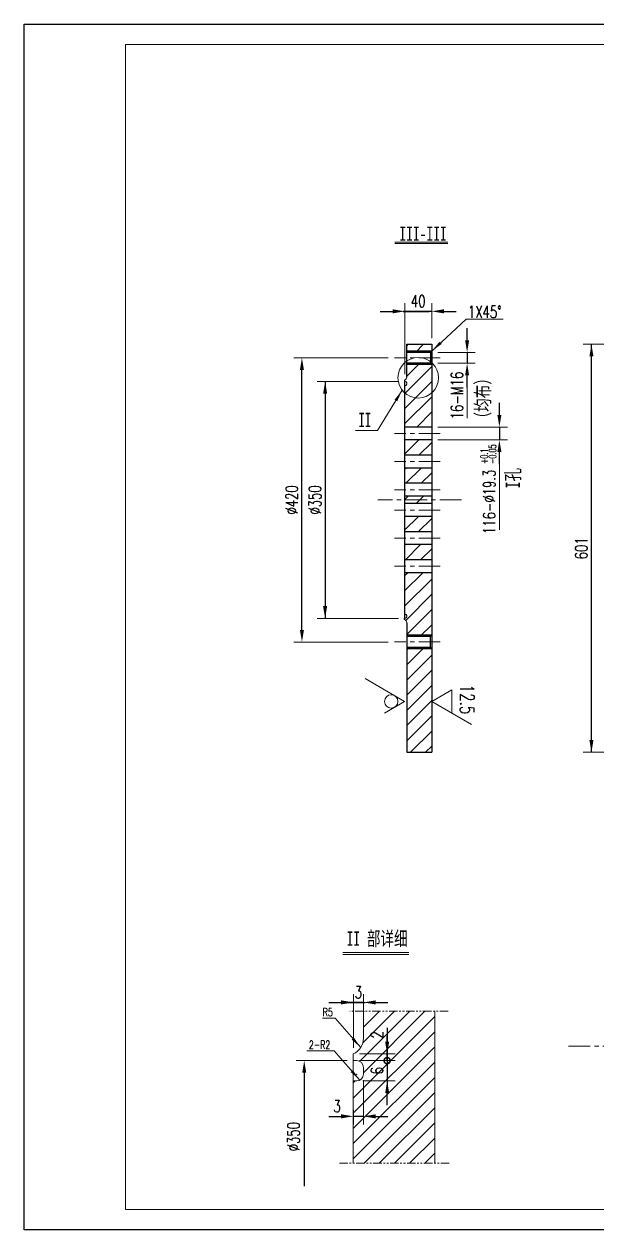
# Model space of a CAD drawing. Header units: millimetres. Extents: x 0 to 2520, y 0 to 1782.
# Drawn here: x 0 to 847, y 0 to 1782 of the extents above; entities that cross this region are included whole.
import ezdxf

# ---------------------------------------------------------------- set-up
doc = ezdxf.new("R2010")
doc.units = ezdxf.units.MM
doc.header["$PDSIZE"] = -3
doc.linetypes.add('CENTER', pattern=[50.8, 31.75, -6.35, 6.35, -6.35])
doc.linetypes.add('PHANTOM', pattern=[2.5, 1.25, -0.25, 0.25, -0.25, 0.25, -0.25])
doc.layers.get('0').update_dxf_attribs({"lineweight": 0})
for name, color, linetype, lineweight in [('07', 6, 'PHANTOM', 18), ('25C', 1, 'CENTER', 18), ('CAXA3', 7, 'Continuous', 25), ('尺寸线', 4, 'Continuous', 9), ('标注线', 4, 'Continuous', 5), ('粗线', 7, 'Continuous', 15), ('细线', 3, 'Continuous', 5)]:
    doc.layers.add(name, color=color, linetype=linetype, lineweight=lineweight)
doc.layers.add('边框', color=7, linetype='Continuous', lineweight=18, plot=False)
doc.styles.get("Standard").update_dxf_attribs({"font": 'romans.shx', "width": 0.7})
doc.styles.add('标准', font='', dxfattribs={"width": 0.667})
doc.styles.add('线性', font='romans.shx', dxfattribs={"width": 0.7})
doc.styles.get('标准').set_extended_font_data('宋体')
doc.dimstyles.new('标准', dxfattribs={"dimscale": 6, "dimtxt": 3, "dimasz": 3, "dimexe": 2, "dimexo": 1.5, "dimgap": 1, "dimtad": 1, "dimdec": 1, "dimzin": 12, "dimdsep": 46, "dimtxsty": 'Standard', "dimcen": 0, "dimdle": 6, "dimclrd": 256, "dimclre": 256, "dimclrt": 256, "dimadec": 1, "dimazin": 3, "dimtfac": 1, "dimtdec": 1, "dimtmove": 1, "dimatfit": 0, "dimfxl": 0, "dimtolj": 1, "dimarcsym": 0})
pattern_1 = [(45, (0, 0), (-11.22532, 11.22532), [])]

# ---------------------------------------------------------------- blocks, each defined once
blk = doc.blocks.new('*X54')
at = {"layer": '尺寸线', "linetype": 'ByBlock'}
for points in [[(838.7, 1308.8), (841.7, 1290.8), (835.7, 1290.8)], [(838.7, 705.8), (841.7, 723.8), (835.7, 723.8)]]:
    blk.add_hatch(color=256, dxfattribs=at).paths.add_polyline_path(points, flags=0)
for p, q in [((1041.2, 1308.8), (826.7, 1308.8)), ((991.2, 705.8), (826.7, 705.8))]:
    blk.add_line(p, q, dxfattribs=at)
at = {"layer": '尺寸线', "linetype": 'ByBlock', "lineweight": -2}
for p, q in [((838.7, 705.8), (838.7, 1308.8)), ((1000.2, 705.8), (1000.2, 705.8))]:
    blk.add_line(p, q, dxfattribs=at)
at = {"layer": '尺寸线', "linetype": 'ByBlock', "insert": (823.7, 1007.3), "char_height": 18, "width": 43.2, "attachment_point": 5, "rotation": 90}
blk.add_mtext('601', dxfattribs=at)
blk = doc.blocks.new('*X66')
at = {"layer": '尺寸线', "linetype": 'ByBlock'}
for points in [[(410.7, 1288.8), (413.7, 1270.8), (407.7, 1270.8)], [(410.7, 868.8), (413.7, 886.8), (407.7, 886.8)]]:
    blk.add_hatch(color=256, dxfattribs=at).paths.add_polyline_path(points, flags=0)
for p, q in [((538.3, 1288.8), (398.7, 1288.8)), ((538.3, 868.8), (398.7, 868.8))]:
    blk.add_line(p, q, dxfattribs=at)
at = {"layer": '尺寸线', "linetype": 'ByBlock', "lineweight": -2}
blk.add_line((410.7, 886.8), (410.7, 1270.8), dxfattribs=at)
at = {"layer": '尺寸线', "linetype": 'ByBlock', "insert": (395.7, 1078.8), "char_height": 18, "width": 73.8, "attachment_point": 5, "rotation": 90}
blk.add_mtext('%%C420', dxfattribs=at)
blk = doc.blocks.new('*X67')
at = {"layer": '尺寸线', "linetype": 'ByBlock'}
for points in [[(654.9, 1296.8), (651.9, 1314.8), (657.9, 1314.8)], [(654.9, 1280.8), (651.9, 1262.8), (657.9, 1262.8)]]:
    blk.add_hatch(color=256, dxfattribs=at).paths.add_polyline_path(points, flags=0)
at = {"layer": '尺寸线', "linetype": 'ByBlock', "lineweight": -2}
for p, q in [((654.9, 1314.8), (654.9, 1332.8)), ((602.7, 1296.8), (602.7, 1296.8)), ((654.9, 1296.8), (654.9, 1280.8)), ((654.9, 1244.8), (654.9, 1262.8))]:
    blk.add_line(p, q, dxfattribs=at)
at = {"layer": '尺寸线', "linetype": 'ByBlock'}
for p, q in [((611.7, 1296.8), (666.9, 1296.8)), ((611.6, 1280.8), (666.9, 1280.8))]:
    blk.add_line(p, q, dxfattribs=at)
at = {"layer": '尺寸线', "linetype": 'ByBlock', "insert": (639.9, 1233.2), "char_height": 18, "width": 93.6, "attachment_point": 5, "rotation": 90}
blk.add_mtext('16-M16', dxfattribs=at)
blk = doc.blocks.new('*X68')
at = {"layer": '尺寸线', "linetype": 'ByBlock'}
for points in [[(562.6, 1357.5), (544.6, 1360.5), (544.6, 1354.5)], [(602.6, 1357.5), (620.6, 1360.5), (620.6, 1354.5)]]:
    blk.add_hatch(color=256, dxfattribs=at).paths.add_polyline_path(points, flags=0)
at = {"layer": '尺寸线', "linetype": 'ByBlock', "lineweight": -2}
for p, q in [((526.6, 1357.5), (544.6, 1357.5)), ((582.6, 1357.5), (560.4, 1357.5)), ((582.6, 1357.5), (560.4, 1357.5)), ((560.4, 1357.5), (598.8, 1357.5)), ((602.6, 1357.5), (562.6, 1357.5)), ((620.6, 1357.5), (638.6, 1357.5))]:
    blk.add_line(p, q, dxfattribs=at)
at = {"layer": '尺寸线', "linetype": 'ByBlock'}
for p, q in [((562.6, 1264.8), (562.6, 1369.5)), ((602.6, 1317.8), (602.6, 1369.5))]:
    blk.add_line(p, q, dxfattribs=at)
at = {"layer": '尺寸线', "linetype": 'ByBlock', "insert": (582.6, 1372.5), "char_height": 18, "width": 30.6, "attachment_point": 5}
blk.add_mtext('40', dxfattribs=at)
blk = doc.blocks.new('*X69')
at = {"layer": '尺寸线', "linetype": 'Continuous'}
blk.add_hatch(color=256, dxfattribs=at).paths.add_polyline_path([(559, 1241), (551.5, 1224.5), (547.6, 1226.9)], flags=0)
for p, q in [((559, 1241), (522.6, 1181.6)), ((522.6, 1181.6), (490.1, 1181.6))]:
    blk.add_line(p, q, dxfattribs=at)
at = {"layer": '尺寸线'}
blk.add_line((490.1, 1181.6), (490.1, 1181.6), dxfattribs=at)
blk = doc.blocks.new('*X70')
at = {"layer": '尺寸线', "linetype": 'ByBlock'}
for points in [[(702.6, 1186.5), (699.6, 1204.5), (705.6, 1204.5)], [(702.6, 1167.5), (699.6, 1149.5), (705.6, 1149.5)]]:
    blk.add_hatch(color=256, dxfattribs=at).paths.add_polyline_path(points, flags=0)
at = {"layer": '尺寸线', "linetype": 'ByBlock', "lineweight": -2}
for p, q in [((702.6, 1204.5), (702.6, 1222.5)), ((602.6, 1186.5), (602.6, 1186.5)), ((702.6, 1186.5), (702.6, 1167.5)), ((702.6, 1131.5), (702.6, 1149.5))]:
    blk.add_line(p, q, dxfattribs=at)
at = {"layer": '尺寸线', "linetype": 'ByBlock'}
for p, q in [((611.6, 1186.5), (714.6, 1186.5)), ((611.6, 1167.5), (714.6, 1167.5))]:
    blk.add_line(p, q, dxfattribs=at)
at = {"layer": '尺寸线', "linetype": 'ByBlock', "insert": (687.6, 1075.9), "char_height": 18, "width": 131.4, "attachment_point": 5, "rotation": 90}
blk.add_mtext('116-%%C19.3', dxfattribs=at)
blk = doc.blocks.new('*X74')
at = {"layer": '尺寸线', "linetype": 'Continuous'}
blk.add_hatch(color=256, dxfattribs=at).paths.add_polyline_path([(602.6, 1298.8), (614.3, 1312.7), (617.3, 1309.4)], flags=0)
for p, q in [((602.6, 1298.8), (653.4, 1346)), ((653.4, 1346), (708.3, 1346))]:
    blk.add_line(p, q, dxfattribs=at)
at = {"layer": '尺寸线'}
blk.add_line((708.3, 1346), (708.3, 1346), dxfattribs=at)
blk = doc.blocks.new('*X75')
at = {"layer": '尺寸线', "linetype": 'ByBlock'}
for points in [[(445, 1253.8), (442, 1235.8), (448, 1235.8)], [(445, 903.8), (442, 921.8), (448, 921.8)]]:
    blk.add_hatch(color=256, dxfattribs=at).paths.add_polyline_path(points, flags=0)
for p, q in [((553.6, 1253.8), (433, 1253.8)), ((553.6, 903.8), (433, 903.8))]:
    blk.add_line(p, q, dxfattribs=at)
at = {"layer": '尺寸线', "linetype": 'ByBlock', "lineweight": -2}
for p, q in [((445, 1253.8), (445, 903.8)), ((562.6, 1253.8), (562.6, 1253.8))]:
    blk.add_line(p, q, dxfattribs=at)
at = {"layer": '尺寸线', "linetype": 'ByBlock', "insert": (430, 1078.8), "char_height": 18, "width": 70.2, "attachment_point": 5, "rotation": 90}
blk.add_mtext('%%C350', dxfattribs=at)
blk = doc.blocks.new('*X89')
at = {"layer": '尺寸线', "linetype": 'ByBlock'}
for points in [[(486.7, 167.8), (468.7, 170.8), (468.7, 164.8)], [(501.7, 167.8), (519.7, 170.8), (519.7, 164.8)]]:
    blk.add_hatch(color=256, dxfattribs=at).paths.add_polyline_path(points, flags=0)
at = {"layer": '尺寸线', "linetype": 'ByBlock', "lineweight": -2}
for p, q in [((501.7, 230.1), (501.7, 230.1)), ((450.7, 167.8), (468.7, 167.8)), ((501.7, 167.8), (486.7, 167.8)), ((519.7, 167.8), (537.7, 167.8))]:
    blk.add_line(p, q, dxfattribs=at)
at = {"layer": '尺寸线', "linetype": 'ByBlock'}
for p, q in [((501.7, 221.1), (501.7, 155.8)), ((486.7, 177.4), (486.7, 155.8))]:
    blk.add_line(p, q, dxfattribs=at)
at = {"layer": '尺寸线', "linetype": 'ByBlock', "insert": (462.7, 182.8), "char_height": 18, "width": 10.8, "attachment_point": 5}
blk.add_mtext('3', dxfattribs=at)
blk = doc.blocks.new('_DotSmall')
at = {"color": 0, "linetype": 'ByBlock'}
blk.add_lwpolyline([(-0.0625, 0, 0.5, 0.5, 1), (0.0625, 0, 0.5, 0.5, 1)], format="xyseb", close=True, dxfattribs=at)
blk = doc.blocks.new('*X90')
at = {"layer": '尺寸线', "linetype": 'ByBlock'}
blk.add_hatch(color=256, dxfattribs=at).paths.add_polyline_path([(536.7, 220.1), (533.7, 202.1), (539.7, 202.1)], flags=0)
at = {"layer": '尺寸线', "linetype": 'ByBlock', "lineweight": -2}
for p, q in [((536.7, 250.1), (536.7, 286.1)), ((536.7, 250.1), (536.7, 220.1)), ((536.7, 184.1), (536.7, 202.1))]:
    blk.add_line(p, q, dxfattribs=at)
at = {"layer": '尺寸线', "linetype": 'ByBlock'}
for p, q in [((500.7, 250.1), (548.7, 250.1)), ((500.7, 220.1), (548.7, 220.1))]:
    blk.add_line(p, q, dxfattribs=at)
at = {"layer": '尺寸线', "linetype": 'ByBlock', "lineweight": -2, "xscale": 18, "yscale": 18, "zscale": 18, "rotation": 270}
blk.add_blockref('_DotSmall', (536.7, 250.1), dxfattribs=at)
at = {"layer": '尺寸线', "linetype": 'ByBlock', "insert": (521.7, 235.1), "char_height": 18, "width": 36, "attachment_point": 5, "rotation": 90}
blk.add_mtext('6', dxfattribs=at)
blk = doc.blocks.new('*X91')
at = {"layer": '尺寸线', "linetype": 'ByBlock'}
blk.add_hatch(color=256, dxfattribs=at).paths.add_polyline_path([(536.7, 260.1), (533.7, 278.1), (539.7, 278.1)], flags=0)
at = {"layer": '尺寸线', "linetype": 'ByBlock', "lineweight": -2}
for p, q in [((536.7, 298.5), (536.7, 260.1)), ((486.7, 260.1), (486.7, 260.1)), ((536.7, 260.1), (536.7, 250.1)), ((536.7, 232.1), (536.7, 214.1))]:
    blk.add_line(p, q, dxfattribs=at)
at = {"layer": '尺寸线', "linetype": 'ByBlock'}
for p, q in [((495.7, 260.1), (548.7, 260.1)), ((495.7, 250.1), (548.7, 250.1))]:
    blk.add_line(p, q, dxfattribs=at)
at = {"layer": '尺寸线', "linetype": 'ByBlock', "lineweight": -2, "xscale": 18, "yscale": 18, "zscale": 18, "rotation": 90}
blk.add_blockref('_DotSmall', (536.7, 250.1), dxfattribs=at)
at = {"layer": '尺寸线', "linetype": 'ByBlock', "insert": (521.7, 288.3), "char_height": 18, "width": 36, "attachment_point": 5, "rotation": 90}
blk.add_mtext('2', dxfattribs=at)
blk = doc.blocks.new('*X92')
at = {"layer": '尺寸线', "linetype": 'ByBlock'}
for points in [[(486.7, 336.2), (468.7, 339.2), (468.7, 333.2)], [(501.7, 336.2), (519.7, 339.2), (519.7, 333.2)]]:
    blk.add_hatch(color=256, dxfattribs=at).paths.add_polyline_path(points, flags=0)
for p, q in [((486.7, 269.1), (486.7, 348.2)), ((501.7, 292), (501.7, 348.2))]:
    blk.add_line(p, q, dxfattribs=at)
at = {"layer": '尺寸线', "linetype": 'ByBlock', "lineweight": -2}
for p, q in [((450.7, 336.2), (468.7, 336.2)), ((494.2, 336.2), (478, 336.2)), ((494.2, 336.2), (478, 336.2)), ((478, 336.2), (504.4, 336.2)), ((501.7, 336.2), (486.7, 336.2)), ((519.7, 336.2), (537.7, 336.2))]:
    blk.add_line(p, q, dxfattribs=at)
at = {"layer": '尺寸线', "linetype": 'ByBlock', "insert": (494.2, 351.2), "char_height": 18, "width": 10.8, "attachment_point": 5}
blk.add_mtext('3', dxfattribs=at)
blk = doc.blocks.new('*X93')
at = {"layer": '尺寸线', "linetype": 'Continuous'}
blk.add_hatch(color=256, dxfattribs=at).paths.add_polyline_path([(497.6, 269.3), (484.1, 281.4), (487.5, 284.4)], flags=0)
for p, q in [((459.8, 312.7), (441.2, 312.7)), ((497.6, 269.3), (459.8, 312.7))]:
    blk.add_line(p, q, dxfattribs=at)
at = {"layer": '尺寸线'}
blk.add_line((441.2, 312.7), (441.2, 312.7), dxfattribs=at)
blk = doc.blocks.new('*X94')
at = {"layer": '尺寸线', "linetype": 'Continuous'}
blk.add_hatch(color=256, dxfattribs=at).paths.add_polyline_path([(496.2, 221.2), (482.7, 233.3), (486.1, 236.2)], flags=0)
for p, q in [((458.5, 264.6), (418.2, 264.6)), ((496.2, 221.2), (458.5, 264.6))]:
    blk.add_line(p, q, dxfattribs=at)
at = {"layer": '尺寸线'}
blk.add_line((418.2, 264.6), (418.2, 264.6), dxfattribs=at)

msp = doc.modelspace()

# ---------------------------------------------------------------- hatches: boundary and pattern name
at = {"layer": '尺寸线'}
msp.add_hatch(color=256, dxfattribs=at).paths.add_polyline_path([(414.06, 250.11), (417.06, 232.11), (411.06, 232.11)], flags=0)
at = {"layer": '标注线'}
h = msp.add_hatch(dxfattribs=at)
h.set_pattern_fill('ANSI31', color=256, style=0, pattern_type=0)
h.set_pattern_definition(pattern_1)
h.paths.add_polyline_path([(602.58, 1298.85), (602.58, 1308.85), (565.58, 1308.85), (565.58, 1298.85)], flags=0)
h.paths.add_polyline_path([(600.58, 1296.85), (602.58, 1298.85), (565.58, 1298.85), (565.58, 1296.85)], flags=0)
h.paths.add_polyline_path([(602.58, 1278.85), (600.58, 1280.85), (565.58, 1280.85), (565.58, 1278.85)], flags=0)
edge = h.paths.add_edge_path(flags=0)
edge.add_line((602.59, 1236.96), (602.58, 1278.85))
edge.add_line((602.58, 1278.85), (565.58, 1278.85))
edge.add_line((565.58, 1278.85), (565.58, 1260.43))
edge.add_arc((560.58, 1260.43), 5, -66.42183, 0, ccw=False)
edge.add_line((562.58, 1255.85), (562.58, 1253.85))
edge.add_line((562.58, 1253.85), (563.58, 1253.85))
edge.add_arc((563.58, 1251.85), 2, 0, 90, ccw=False)
edge.add_line((565.58, 1251.85), (565.58, 1249.85))
edge.add_arc((563.58, 1249.85), 2, 270, 360, ccw=False)
edge.add_line((563.58, 1247.85), (562.58, 1247.85))
edge.add_line((562.58, 1247.85), (562.56, 1237.14))
edge.add_arc((582.68, 1259.4), 30, 227.90115, 311.58653)
edge = h.paths.add_edge_path(flags=0)
edge.add_line((562.58, 1186.51), (602.58, 1186.51))
edge.add_line((602.58, 1186.51), (602.59, 1236.94))
edge.add_arc((582.68, 1259.4), 30.02, 227.93784, 311.55112, ccw=False)
edge.add_line((562.56, 1237.12), (562.58, 1186.51))
h.paths.add_polyline_path([(602.58, 1144.94), (602.58, 1167.46), (562.58, 1167.46), (562.58, 1144.94)], flags=0)
h.paths.add_polyline_path([(602.58, 1103.37), (602.58, 1125.89), (562.58, 1125.89), (562.58, 1103.37)], flags=0)
h.paths.add_polyline_path([(602.58, 1078.85), (602.58, 1084.32), (562.58, 1084.32), (562.58, 1078.85)], flags=0)
h.paths.add_polyline_path([(602.58, 1073.37), (602.58, 1078.85), (562.58, 1078.85), (562.58, 1073.37)], flags=0)
h.paths.add_polyline_path([(602.58, 1031.8), (602.58, 1054.32), (562.58, 1054.32), (562.58, 1031.8)], flags=0)
h.paths.add_polyline_path([(602.58, 990.23), (602.58, 1012.75), (562.58, 1012.75), (562.58, 990.23)], flags=0)
edge = h.paths.add_edge_path(flags=0)
edge.add_line((602.58, 878.85), (602.58, 971.18))
edge.add_line((602.58, 971.18), (562.58, 971.18))
edge.add_line((562.58, 971.18), (562.58, 909.85))
edge.add_line((562.58, 909.85), (563.58, 909.85))
edge.add_arc((563.58, 907.85), 2, 0, 90, ccw=False)
edge.add_line((565.58, 907.85), (565.58, 905.85))
edge.add_arc((563.58, 905.85), 2, 270, 360, ccw=False)
edge.add_line((563.58, 903.85), (562.58, 903.85))
edge.add_line((562.58, 903.85), (562.58, 901.85))
edge.add_arc((560.58, 897.27), 5, 0, 66.42183, ccw=False)
edge.add_line((565.58, 897.27), (565.58, 878.85))
edge.add_line((565.58, 878.85), (602.58, 878.85))
h.paths.add_polyline_path([(600.58, 876.85), (602.58, 878.85), (565.58, 878.85), (565.58, 876.85)], flags=0)
h.paths.add_polyline_path([(602.58, 858.85), (600.58, 860.85), (565.58, 860.85), (565.58, 858.85)], flags=0)
h.paths.add_polyline_path([(602.58, 705.85), (602.58, 858.85), (565.58, 858.85), (565.58, 705.85)], flags=0)
h = msp.add_hatch(dxfattribs=at)
h.set_pattern_fill('ANSI31', color=256, style=0, pattern_type=0)
h.set_pattern_definition(pattern_1)
edge = h.paths.add_edge_path(flags=0)
edge.add_line((607.1, 98.4), (607.1, 323.22))
edge.add_line((607.1, 323.22), (501.66, 323.22))
edge.add_line((501.66, 323.22), (501.66, 283.02))
edge.add_arc((476.66, 283.02), 25, -66.42183, 0, ccw=False)
edge.add_line((486.66, 260.11), (486.66, 250.11))
edge.add_line((486.66, 250.11), (491.66, 250.11))
edge.add_arc((491.66, 240.11), 10, 0, 90, ccw=False)
edge.add_line((501.66, 240.11), (501.66, 230.11))
edge.add_arc((491.66, 230.11), 10, 270, 360, ccw=False)
edge.add_line((491.66, 220.11), (486.66, 220.11))
edge.add_line((486.66, 220.11), (486.66, 98.4))
edge.add_line((486.66, 98.4), (607.1, 98.4))

# ---------------------------------------------------------------- linework, layer by layer
at = {"layer": '07', "ltscale": 10}
for p, q in [((627.1, 323.22), (481.66, 323.22)), ((628.6, 98.4), (465.16, 98.4))]:
    msp.add_line(p, q, dxfattribs=at)
at = {"layer": '25C'}
for p, q in [((615.19, 1288.85), (547.34, 1288.85)), ((615.19, 1176.99), (547.34, 1176.99)), ((615.19, 1135.42), (547.34, 1135.42)), ((615.19, 1093.85), (547.34, 1093.85)), ((646.41, 1078.85), (522.88, 1078.85)), ((615.19, 1063.85), (547.34, 1063.85)), ((615.19, 1022.28), (547.34, 1022.28)), ((615.19, 980.71), (547.34, 980.71)), ((615.19, 868.85), (547.34, 868.85)), ((804.94, 271.42), (1144.21, 271.42))]:
    msp.add_line(p, q, dxfattribs=at)
at = {"layer": 'CAXA3', "color": 0, "linetype": 'Continuous', "lineweight": 25}
for p, q in [((565.58, 1308.85), (602.58, 1308.85)), ((565.58, 1260.43), (565.58, 1308.85)), ((602.58, 1308.85), (602.58, 705.85)), ((600.58, 1296.85), (565.58, 1296.85)), ((600.58, 1296.85), (602.58, 1298.85)), ((600.58, 1296.85), (600.58, 1280.85)), ((600.58, 1280.85), (565.58, 1280.85)), ((600.58, 1280.85), (602.58, 1278.85)), ((562.58, 1255.85), (562.58, 1253.85)), ((562.58, 1255.85), (562.58, 1253.85)), ((562.58, 1253.85), (562.58, 903.85)), ((602.58, 1186.51), (562.58, 1186.51)), ((602.58, 1167.46), (562.58, 1167.46)), ((602.58, 1144.94), (562.58, 1144.94)), ((602.58, 1125.89), (562.58, 1125.89)), ((602.58, 1103.37), (562.58, 1103.37)), ((602.58, 1084.32), (562.58, 1084.32)), ((602.58, 1073.37), (562.58, 1073.37)), ((602.58, 1054.32), (562.58, 1054.32)), ((602.58, 1031.8), (562.58, 1031.8)), ((602.58, 1012.75), (562.58, 1012.75)), ((602.58, 990.23), (562.58, 990.23)), ((602.58, 971.18), (562.58, 971.18)), ((562.58, 901.85), (562.58, 903.85)), ((562.58, 901.85), (562.58, 903.85)), ((562.58, 903.85), (562.58, 901.85)), ((565.58, 897.27), (565.58, 705.85)), ((600.58, 876.85), (565.58, 876.85)), ((600.58, 876.85), (602.58, 878.85)), ((600.58, 860.85), (600.58, 876.85)), ((600.58, 860.85), (565.58, 860.85)), ((600.58, 860.85), (602.58, 858.85)), ((565.58, 705.85), (602.58, 705.85))]:
    msp.add_line(p, q, dxfattribs=at)
at = {"layer": '尺寸线'}
for p, q in [((547.92, 1459.97), (626.25, 1459.97)), ((547.92, 1457.97), (626.25, 1457.97)), ((654.93, 1244.85), (654.93, 1199.78)), ((702.55, 1131.46), (702.55, 1034.64)), ((471.01, 410.02), (568.54, 410.02)), ((471.01, 407.03), (568.54, 407.03)), ((477.66, 250.11), (402.06, 250.11))]:
    msp.add_line(p, q, dxfattribs=at)
at = {"layer": '尺寸线', "lineweight": -2}
msp.add_line((414.06, 232.11), (414.06, 64.54), dxfattribs=at)
at = {"layer": '尺寸线'}
msp.add_circle((582.68, 1259.4), 30, dxfattribs=at)
for p in [(564.78, 1248.25), (564.78, 909.44), (486.66, 250.11), (491.66, 230.11), (497.7, 222.14)]:
    msp.add_point(p, dxfattribs=at)
at = {"layer": '标注线'}
for p, q in [((562.58, 780.95), (504, 814.76)), ((602.58, 780.95), (632.31, 798.11)), ((632.31, 798.11), (632.31, 763.78)), ((562.58, 780.95), (532.84, 763.78)), ((602.58, 780.95), (661.15, 747.13))]:
    msp.add_line(p, q, dxfattribs=at)
msp.add_circle((542.75, 780.95), 9.91, dxfattribs=at)
at = {"layer": '粗线'}
for p, q in [((2490, 1752), (150, 1752)), ((150, 1752), (150, 30)), ((562.58, 1255.85), (562.58, 1253.85)), ((562.58, 1253.85), (563.58, 1253.85)), ((562.58, 1247.85), (563.58, 1247.85)), ((565.58, 1251.85), (565.58, 1249.85)), ((562.58, 909.85), (563.58, 909.85)), ((562.58, 903.85), (563.58, 903.85)), ((562.58, 901.85), (562.58, 903.85)), ((565.58, 905.85), (565.58, 907.85)), ((501.66, 323.22), (501.66, 283.02)), ((607.1, 323.22), (607.1, 98.4)), ((486.66, 260.11), (486.66, 250.11)), ((486.66, 250.11), (491.66, 250.11)), ((486.66, 250.11), (486.66, 98.4)), ((501.66, 240.11), (501.66, 230.11)), ((486.66, 220.11), (491.66, 220.11)), ((150, 30), (2490, 30))]:
    msp.add_line(p, q, dxfattribs=at)
for centre, radius, start, end in [((560.58, 1260.43), 5, 293.57818, 0), ((563.58, 1251.85), 2, 0, 90), ((563.58, 1249.85), 2, 270, 0), ((563.58, 907.85), 2, 0, 90), ((560.58, 897.27), 5, 0, 66.42182), ((563.58, 905.85), 2, 270, 0), ((476.66, 283.02), 25, 293.57818, 0), ((491.66, 240.11), 10, 0, 90), ((491.66, 230.11), 10, 270, 0)]:
    msp.add_arc(centre, radius, start, end, dxfattribs=at)
at = {"layer": '细线', "linetype": 'Continuous', "lineweight": 25}
for p, q in [((602.58, 1298.85), (565.58, 1298.85)), ((602.58, 1278.85), (565.58, 1278.85)), ((602.58, 878.85), (565.58, 878.85)), ((602.58, 858.85), (565.58, 858.85))]:
    msp.add_line(p, q, dxfattribs=at)
at = {"layer": '边框', "linetype": 'Continuous', "lineweight": 25}
for p, q in [((0, 0), (0, 1782)), ((0, 1782), (2520, 1782)), ((2520, 0), (0, 0))]:
    msp.add_line(p, q, dxfattribs=at)

# ---------------------------------------------------------------- block references
at = {"layer": '尺寸线'}
for name in ['*X74', '*X69', '*X93', '*X94']:
    msp.add_blockref(name, (0, 0), dxfattribs=at)

# ---------------------------------------------------------------- texts
at = {"layer": '尺寸线', "width": 0.707}
for s, p in [('R5', (441.37, 315.82)), ('2-R2', (420.98, 267.68))]:
    msp.add_text(s, height=12, dxfattribs=at).set_placement(p)
at = {"layer": '尺寸线', "char_height": 21, "attachment_point": 5, "style": '线性'}
for s, insert, width in [('{\\fSimSun|b0|i0|c119|p8;III-III}', (589.82, 1472.39), 138.5067), ('{\\fSimSun|b0|i0|c119|p8;II} 部详细', (521.8, 429.35), 179.62)]:
    msp.add_mtext(s, dxfattribs=dict(at, insert=insert, width=width))
at = {"layer": '尺寸线', "insert": (656.14, 1365.74), "char_height": 18, "width": 61.4404, "attachment_point": 1}
msp.add_mtext('1X45%%D', dxfattribs=at)
at = {"layer": '尺寸线', "rotation": 90}
for s, insert, char_height, width, attachment_point, style in [('（均布）', (679.31, 1228.99), 21, 119.8867, 5, '线性'), ('{\\Fromans,gbcbig.shx;-0.05}', (687.16, 1131.97), 10.5, 47.3201, 1, '标准'), ('{\\Fromans,gbcbig.shx;+0.1}', (674.91, 1131.97), 10.5, 47.3201, 1, '标准'), ('{\\fSimSun|b0|i0|c119|p8;I}孔', (723.67, 1110.98), 21, 57.0033, 5, '线性')]:
    msp.add_mtext(s, dxfattribs=dict(at, insert=insert, char_height=char_height, width=width, attachment_point=attachment_point, style=style))
at = {"layer": '尺寸线', "extrusion": (0, 0, -1), "insert": (513.17, 1207.56), "char_height": 21, "width": 16.8317, "attachment_point": 1, "text_direction": (-1, 0, 0), "style": '标准'}
msp.add_mtext('II', dxfattribs=at)
at = {"layer": '尺寸线', "attachment_point": 5}
for s, insert, char_height, width, rotation in [('12.5', (654.97, 783.86), 21, 54.6, 270), ('%%C350', (398.24, 137.78), 18, 70.2, 90)]:
    msp.add_mtext(s, dxfattribs=dict(at, insert=insert, char_height=char_height, width=width, rotation=rotation))

# ---------------------------------------------------------------- dimensions: what is measured, and where the dimension line sits
at = {"layer": '尺寸线'}
dim = msp.add_linear_dim(base=(562.58, 1357.54), p1=(602.58, 1308.85), p2=(562.58, 1255.85), angle=180, dimstyle='标准', override={"dimsah": 1, "dimtzin": 0}, dxfattribs=at)
dim.commit()
dim.dimension.update_dxf_attribs({"geometry": '*X68', "text_midpoint": (582.58, 1342.54), "dimtype": 160})
for base, p1, p2, angle, text, override, picture, middle in [((654.93, 1280.85), (602.7, 1296.85), (602.55, 1280.85), 90, '16-M16', {"dimsah": 1, "dimtzin": 0}, '*X67', (639.93, 1233.19)), ((838.66, 1308.85), (1000.2, 705.85), (1050.2, 1308.85), 90, '601', {"dimsah": 1, "dimtzin": 0}, '*X54', (823.66, 1007.35)), ((410.66, 1288.85), (547.34, 868.85), (547.34, 1288.85), 90, '%%C<>', {"dimsah": 1, "dimtzin": 0}, '*X66', (395.66, 1078.85)), ((445.04, 903.85), (562.58, 1253.85), (562.58, 903.85), 90, '%%C<>', {"dimsah": 1, "dimatfit": 3, "dimtzin": 0}, '*X75', (430.04, 1078.85)), ((702.55, 1167.46), (602.58, 1186.51), (602.58, 1167.46), 90, '116-%%C19.3', {"dimsah": 1, "dimtzin": 0}, '*X70', (687.55, 1075.85)), ((486.66, 336.21), (501.66, 283.02), (486.66, 260.11), 180, '3', {"dimsah": 1, "dimtzin": 0}, '*X92', (494.16, 321.21)), ((536.68, 250.11), (486.66, 260.11), (486.66, 250.11), 90, '2', {"dimblk2": 'DotSmall', "dimsah": 1, "dimtmove": 0, "dimatfit": 3, "dimtzin": 0}, '*X91', (536.68, 288.31)), ((486.66, 167.82), (501.66, 230.11), (486.66, 186.39), 180, '3', {"dimsah": 1, "dimtzin": 0}, '*X89', (462.66, 152.82))]:
    dim = msp.add_linear_dim(base=base, p1=p1, p2=p2, angle=angle, text=text, dimstyle='标准', override=override, dxfattribs=at)
    dim.commit()
    dim.dimension.update_dxf_attribs({"geometry": picture, "text_midpoint": middle, "dimtype": 160})
dim = msp.add_linear_dim(base=(536.68, 220.11), p1=(491.66, 250.11), p2=(491.66, 220.11), angle=90, text='6', dimstyle='标准', override={"dimblk1": 'DotSmall', "dimsah": 1, "dimtmove": 0, "dimatfit": 3, "dimtzin": 0}, dxfattribs=at)
dim.commit()
dim.dimension.update_dxf_attribs({"geometry": '*X90', "text_midpoint": (521.68, 235.11)})

doc.saveas('drawing.dxf')
